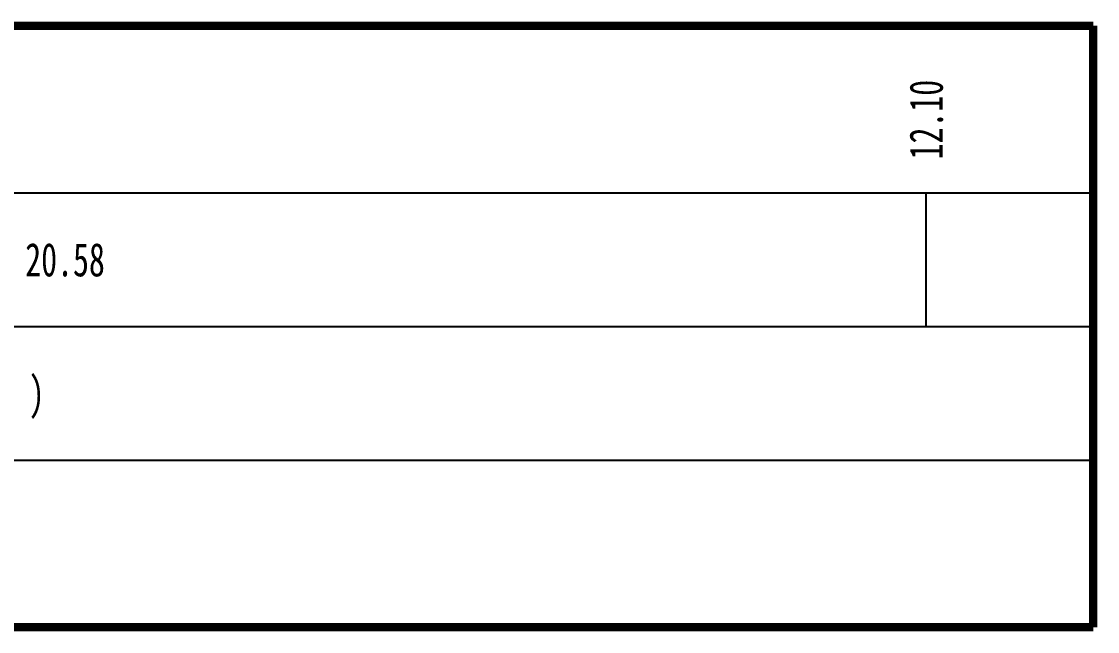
# Model space of a CAD drawing. Header units: millimetres. Extents: x 7577 to 20709, y -191 to 3630.
# Drawn here: x 9922.4 to 9986.8, y 574.2 to 610.7 of the extents above; entities that cross this region are included whole.
import ezdxf

# ---------------------------------------------------------------- set-up
doc = ezdxf.new("R2010")
doc.units = ezdxf.units.MM
doc.layers.add('GiCAD_DongTan', color=7, linetype='Continuous')
doc.layers.add('GiCAD_WXP', color=1, linetype='Continuous')
doc.styles.add('标注栏-动探曲线', font='simfang.ttf', dxfattribs={"width": 0.7, "height": 2})
doc.styles.add('标注栏-孔深', font='simfang.ttf', dxfattribs={"width": 0.7, "height": 2})
doc.styles.add('标注栏-钻孔间距', font='simfang.ttf', dxfattribs={"width": 0.7, "height": 2})

msp = doc.modelspace()

# ---------------------------------------------------------------- linework, layer by layer
at = {"layer": 'GiCAD_WXP', "color": 1, "const_width": 0.5}
for points in [[(9813.618, 610.479), (9986.535, 610.479)], [(9986.535, 610.479), (9986.535, 574.479)], [(9813.618, 574.479), (9986.535, 574.479)]]:
    msp.add_lwpolyline(points, dxfattribs=at)
at = {"layer": 'GiCAD_WXP', "color": 1}
for points in [[(9813.618, 600.479), (9986.535, 600.479)], [(9976.535, 592.479), (9976.535, 600.479)], [(9813.618, 592.479), (9986.535, 592.479)], [(9813.618, 584.479), (9986.535, 584.479)]]:
    msp.add_lwpolyline(points, dxfattribs=at)

# ---------------------------------------------------------------- texts
at = {"layer": 'GiCAD_DongTan', "color": 4, "style": '标注栏-动探曲线', "width": 0.7}
msp.add_text(')', height=2, dxfattribs=at).set_placement((9922.861, 587.479))
at = {"layer": 'GiCAD_WXP', "color": 4, "style": '标注栏-孔深', "width": 0.7}
msp.add_text('12.10', height=2, rotation=90, dxfattribs=at).set_placement((9977.535, 602.479))
at = {"layer": 'GiCAD_WXP', "color": 4, "style": '标注栏-钻孔间距', "width": 0.7}
msp.add_text('20.58', height=2, dxfattribs=at).set_placement((9922.655, 595.479))

doc.saveas('drawing.dxf')
